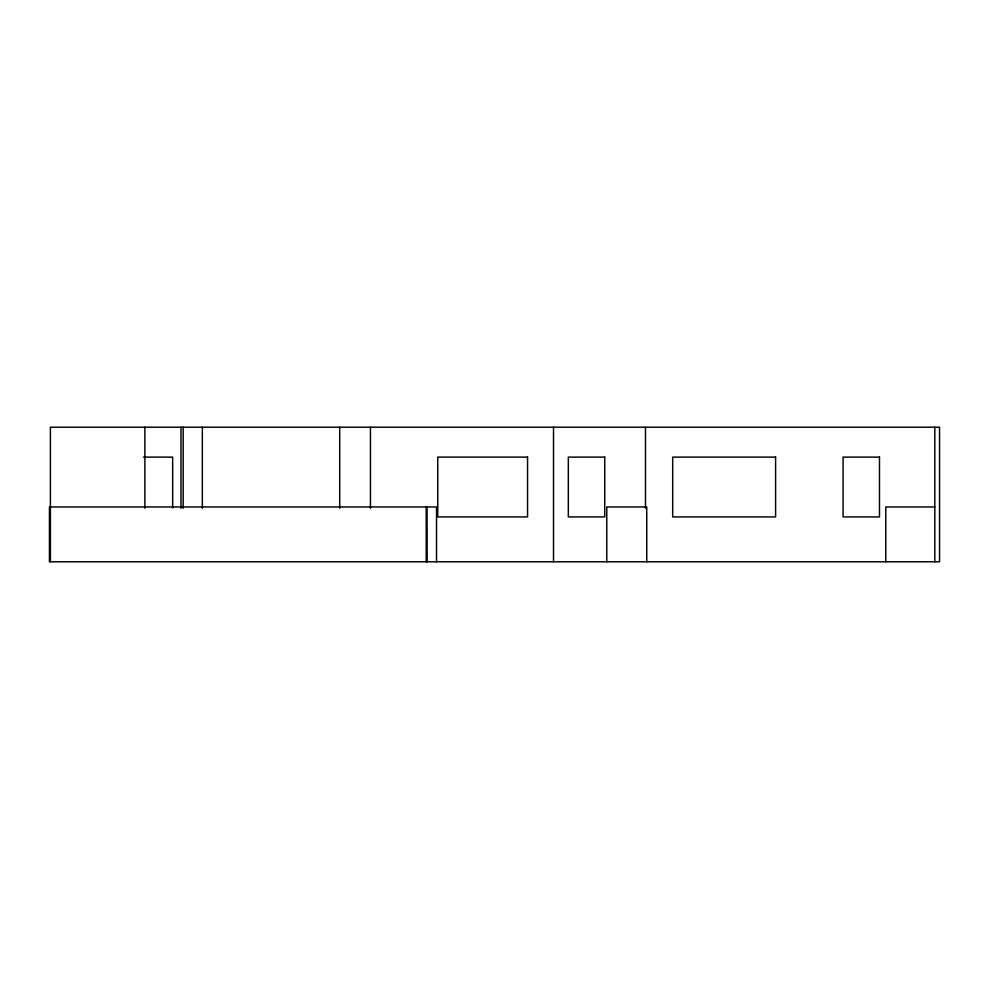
<?xml version="1.0" encoding="UTF-8"?>
<svg xmlns="http://www.w3.org/2000/svg" width="989" height="989" viewBox="0 0 989 989"><rect width="100%" height="100%" fill="white"/><g stroke="black" fill="none" stroke-linecap="round" stroke-linejoin="round"><path stroke-width="1.48" d="M143.442 457.116L172.655 457.116L172.655 507.913M934.815 506.961L885.785 506.961L885.785 561.789M934.815 427.211L934.815 561.789M646.744 561.789L646.744 506.961L606.764 506.961L606.764 561.789M645.483 427.211L645.483 508.259M553.519 427.211L553.519 561.789M436.532 561.789L436.532 506.961L49.45 506.961L49.45 561.789L939.55 561.789L939.55 427.211L50.402 427.211L50.402 561.789M427.063 506.961L427.161 561.789M426.222 506.961L426.222 561.789M370.455 427.211L370.455 508.259M339.709 427.211L339.709 508.259M202.337 427.211L202.337 508.259M183.175 427.211L183.175 508.259M180.975 427.211L180.975 508.259M144.876 427.211L144.876 508.259M527.557 457.116L437.756 457.116L437.756 516.926L527.557 516.926L527.557 457.116M604.736 457.116L568.329 457.116L568.329 516.926L604.736 516.926L604.736 457.116M775.599 457.116L672.693 457.116L672.693 516.926L775.599 516.926L775.599 457.116M879.481 457.116L843.073 457.116L843.073 516.926L879.481 516.926L879.481 457.116"/></g></svg>
